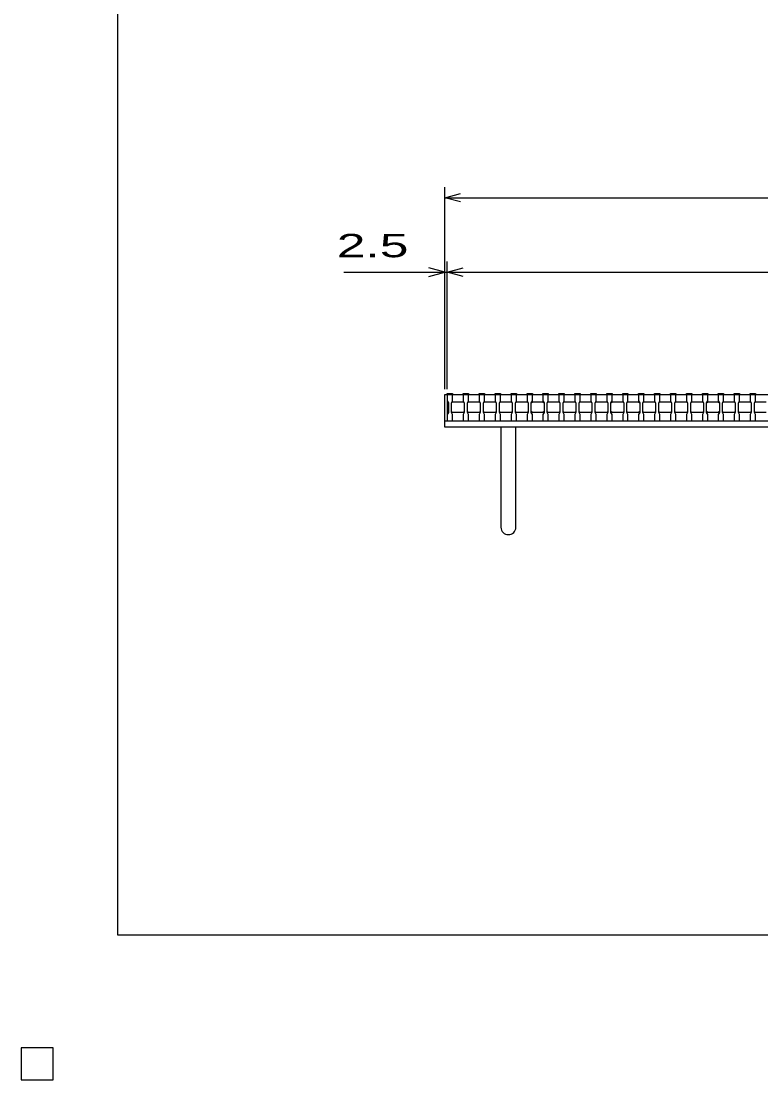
# Model space of a CAD drawing. Units: millimetres, scale not verified. Extents: x -1820 to 1731, y -1282 to 1054.
# Drawn here: x -1820 to -1124, y -1282 to -286 of the extents above; entities that cross this region are included whole.
import ezdxf
from ezdxf.enums import TextEntityAlignment as Align

# ---------------------------------------------------------------- set-up
doc = ezdxf.new("R2010")
doc.units = ezdxf.units.MM
doc.header["$LTSCALE"] = 10
for name, color, linetype, lineweight in [('0_2', 150, 'Continuous', 25), ('16', 3, 'Continuous', 25), ('19', 6, 'Continuous', 25), ('22', 4, 'Continuous', 25), ('24', 2, 'Continuous', 25)]:
    doc.layers.add(name, color=color, linetype=linetype, lineweight=lineweight)
doc.styles.add('ベクトル', font='')
doc.styles.get('ベクトル').set_extended_font_data('ベクトル')

msp = doc.modelspace()

# ---------------------------------------------------------------- linework, layer by layer
at = {"layer": '0_2'}
for p, q in [((-1729, -1146.5), (-1729, 1053.5)), ((1731, -1146.5), (-1729, -1146.5)), ((-1790, -1252.5), (-1820, -1252.5)), ((-1820, -1252.5), (-1820, -1282.5)), ((-1790, -1252.5), (-1820, -1252.5)), ((-1820, -1252.5), (-1820, -1282.5)), ((-1790, -1252.5), (-1820, -1252.5)), ((-1820, -1252.5), (-1820, -1282.5)), ((-1790, -1252.5), (-1820, -1252.5)), ((-1820, -1252.5), (-1820, -1282.5)), ((-1790, -1252.5), (-1820, -1252.5)), ((-1820, -1252.5), (-1820, -1282.5)), ((-1790, -1282.5), (-1790, -1252.5)), ((-1790, -1282.5), (-1790, -1252.5)), ((-1790, -1282.5), (-1790, -1252.5)), ((-1790, -1282.5), (-1790, -1252.5)), ((-1790, -1282.5), (-1790, -1252.5)), ((-1820, -1282.5), (-1790, -1282.5)), ((-1820, -1282.5), (-1790, -1282.5)), ((-1820, -1282.5), (-1790, -1282.5)), ((-1820, -1282.5), (-1790, -1282.5)), ((-1820, -1282.5), (-1790, -1282.5))]:
    msp.add_line(p, q, dxfattribs=at)
at = {"layer": '16'}
for p, q in [((-1419, -637.5), (-1419, -636.8)), ((-1419, -636.8), (-1414, -636.8)), ((-1414, -637.5), (-1419, -637.5)), ((-1419, -637.5), (-424, -637.5)), ((-1419, -637.5), (-1419, -643.5)), ((-1419, -637.5), (-1419, -662.5)), ((-1414, -636.8), (-1414, -637.5)), ((-1414, -643.5), (-1414, -637.5)), ((-1404, -637.5), (-1404, -636.8)), ((-1404, -636.8), (-1399, -636.8)), ((-1399, -637.5), (-1404, -637.5)), ((-1404, -637.5), (-1404, -643.5)), ((-1399, -636.8), (-1399, -637.5)), ((-1399, -643.5), (-1399, -637.5)), ((-1389, -637.5), (-1389, -636.8)), ((-1389, -636.8), (-1384, -636.8)), ((-1384, -637.5), (-1389, -637.5)), ((-1389, -637.5), (-1389, -643.5)), ((-1384, -636.8), (-1384, -637.5)), ((-1384, -643.5), (-1384, -637.5)), ((-1374, -637.5), (-1374, -636.8)), ((-1374, -636.8), (-1369, -636.8)), ((-1369, -637.5), (-1374, -637.5)), ((-1374, -637.5), (-1374, -643.5)), ((-1369, -636.8), (-1369, -637.5)), ((-1369, -643.5), (-1369, -637.5)), ((-1359, -637.5), (-1359, -636.8)), ((-1359, -636.8), (-1354, -636.8)), ((-1354, -637.5), (-1359, -637.5)), ((-1359, -637.5), (-1359, -643.5)), ((-1354, -636.8), (-1354, -637.5)), ((-1354, -643.5), (-1354, -637.5)), ((-1344, -637.5), (-1344, -636.8)), ((-1344, -636.8), (-1339, -636.8)), ((-1339, -637.5), (-1344, -637.5)), ((-1344, -637.5), (-1344, -643.5)), ((-1339, -636.8), (-1339, -637.5)), ((-1339, -643.5), (-1339, -637.5)), ((-1329, -637.5), (-1329, -636.8)), ((-1329, -636.8), (-1324, -636.8)), ((-1324, -637.5), (-1329, -637.5)), ((-1329, -637.5), (-1329, -643.5)), ((-1324, -636.8), (-1324, -637.5)), ((-1324, -643.5), (-1324, -637.5)), ((-1314, -637.5), (-1314, -636.8)), ((-1314, -636.8), (-1309, -636.8)), ((-1309, -637.5), (-1314, -637.5)), ((-1314, -637.5), (-1314, -643.5)), ((-1309, -636.8), (-1309, -637.5)), ((-1309, -643.5), (-1309, -637.5)), ((-1299, -637.5), (-1299, -636.8)), ((-1299, -636.8), (-1294, -636.8)), ((-1294, -637.5), (-1299, -637.5)), ((-1299, -637.5), (-1299, -643.5)), ((-1294, -636.8), (-1294, -637.5)), ((-1294, -643.5), (-1294, -637.5)), ((-1284, -637.5), (-1284, -636.8)), ((-1284, -636.8), (-1279, -636.8)), ((-1279, -637.5), (-1284, -637.5)), ((-1284, -637.5), (-1284, -643.5)), ((-1279, -636.8), (-1279, -637.5)), ((-1279, -643.5), (-1279, -637.5)), ((-1269, -637.5), (-1269, -636.8)), ((-1269, -636.8), (-1264, -636.8)), ((-1264, -637.5), (-1269, -637.5)), ((-1269, -637.5), (-1269, -643.5)), ((-1264, -636.8), (-1264, -637.5)), ((-1264, -643.5), (-1264, -637.5)), ((-1254, -637.5), (-1254, -636.8)), ((-1254, -636.8), (-1249, -636.8)), ((-1249, -637.5), (-1254, -637.5)), ((-1254, -637.5), (-1254, -643.5)), ((-1249, -636.8), (-1249, -637.5)), ((-1249, -643.5), (-1249, -637.5)), ((-1239, -637.5), (-1239, -636.8)), ((-1239, -636.8), (-1234, -636.8)), ((-1234, -637.5), (-1239, -637.5)), ((-1239, -637.5), (-1239, -643.5)), ((-1234, -636.8), (-1234, -637.5)), ((-1234, -643.5), (-1234, -637.5)), ((-1224, -637.5), (-1224, -636.8)), ((-1224, -636.8), (-1219, -636.8)), ((-1219, -637.5), (-1224, -637.5)), ((-1224, -637.5), (-1224, -643.5)), ((-1219, -636.8), (-1219, -637.5)), ((-1219, -643.5), (-1219, -637.5)), ((-1209, -637.5), (-1209, -636.8)), ((-1209, -636.8), (-1204, -636.8)), ((-1204, -637.5), (-1209, -637.5)), ((-1209, -637.5), (-1209, -643.5)), ((-1204, -636.8), (-1204, -637.5)), ((-1204, -643.5), (-1204, -637.5)), ((-1194, -637.5), (-1194, -636.8)), ((-1194, -636.8), (-1189, -636.8)), ((-1189, -637.5), (-1194, -637.5)), ((-1194, -637.5), (-1194, -643.5)), ((-1189, -636.8), (-1189, -637.5)), ((-1189, -643.5), (-1189, -637.5)), ((-1179, -637.5), (-1179, -636.8)), ((-1179, -636.8), (-1174, -636.8)), ((-1174, -637.5), (-1179, -637.5)), ((-1179, -637.5), (-1179, -643.5)), ((-1174, -636.8), (-1174, -637.5)), ((-1174, -643.5), (-1174, -637.5)), ((-1164, -637.5), (-1164, -636.8)), ((-1164, -636.8), (-1159, -636.8)), ((-1159, -637.5), (-1164, -637.5)), ((-1164, -637.5), (-1164, -643.5)), ((-1159, -636.8), (-1159, -637.5)), ((-1159, -643.5), (-1159, -637.5)), ((-1149, -637.5), (-1149, -636.8)), ((-1149, -636.8), (-1144, -636.8)), ((-1144, -637.5), (-1149, -637.5)), ((-1149, -637.5), (-1149, -643.5)), ((-1144, -636.8), (-1144, -637.5)), ((-1144, -643.5), (-1144, -637.5)), ((-1134, -637.5), (-1134, -636.8)), ((-1134, -636.8), (-1129, -636.8)), ((-1129, -637.5), (-1134, -637.5)), ((-1134, -637.5), (-1134, -643.5)), ((-1129, -636.8), (-1129, -637.5)), ((-1129, -643.5), (-1129, -637.5)), ((-1419, -643.5), (-1418, -645.5)), ((-1418, -645.5), (-1418, -654.5)), ((-1415, -645.5), (-1414, -643.5)), ((-1415, -645.5), (-1414, -644.5)), ((-1415, -654.5), (-1415, -645.5)), ((-1414, -644.5), (-1404, -644.5)), ((-1404, -643.5), (-1403, -645.5)), ((-1404, -644.5), (-1403, -645.5)), ((-1403, -645.5), (-1403, -654.5)), ((-1400, -645.5), (-1399, -643.5)), ((-1400, -645.5), (-1399, -644.5)), ((-1400, -654.5), (-1400, -645.5)), ((-1399, -644.5), (-1389, -644.5)), ((-1389, -643.5), (-1388, -645.5)), ((-1389, -644.5), (-1388, -645.5)), ((-1388, -645.5), (-1388, -654.5)), ((-1385, -645.5), (-1384, -643.5)), ((-1385, -645.5), (-1384, -644.5)), ((-1385, -654.5), (-1385, -645.5)), ((-1384, -644.5), (-1374, -644.5)), ((-1374, -643.5), (-1373, -645.5)), ((-1374, -644.5), (-1373, -645.5)), ((-1373, -645.5), (-1373, -654.5)), ((-1370, -645.5), (-1369, -643.5)), ((-1370, -645.5), (-1369, -644.5)), ((-1370, -654.5), (-1370, -645.5)), ((-1369, -644.5), (-1359, -644.5)), ((-1359, -643.5), (-1358, -645.5)), ((-1359, -644.5), (-1358, -645.5)), ((-1358, -645.5), (-1358, -654.5)), ((-1355, -645.5), (-1354, -643.5)), ((-1355, -645.5), (-1354, -644.5)), ((-1355, -654.5), (-1355, -645.5)), ((-1354, -644.5), (-1344, -644.5)), ((-1344, -643.5), (-1343, -645.5)), ((-1344, -644.5), (-1343, -645.5)), ((-1343, -645.5), (-1343, -654.5)), ((-1340, -645.5), (-1339, -643.5)), ((-1340, -645.5), (-1339, -644.5)), ((-1340, -654.5), (-1340, -645.5)), ((-1339, -644.5), (-1329, -644.5)), ((-1329, -643.5), (-1328, -645.5)), ((-1329, -644.5), (-1328, -645.5)), ((-1328, -645.5), (-1328, -654.5)), ((-1325, -645.5), (-1324, -643.5)), ((-1325, -645.5), (-1324, -644.5)), ((-1325, -654.5), (-1325, -645.5)), ((-1324, -644.5), (-1314, -644.5)), ((-1314, -643.5), (-1313, -645.5)), ((-1314, -644.5), (-1313, -645.5)), ((-1313, -645.5), (-1313, -654.5)), ((-1310, -645.5), (-1309, -643.5)), ((-1310, -645.5), (-1309, -644.5)), ((-1310, -654.5), (-1310, -645.5)), ((-1309, -644.5), (-1299, -644.5)), ((-1299, -643.5), (-1298, -645.5)), ((-1299, -644.5), (-1298, -645.5)), ((-1298, -645.5), (-1298, -654.5)), ((-1295, -645.5), (-1294, -643.5)), ((-1295, -645.5), (-1294, -644.5)), ((-1295, -654.5), (-1295, -645.5)), ((-1294, -644.5), (-1284, -644.5)), ((-1284, -643.5), (-1283, -645.5)), ((-1284, -644.5), (-1283, -645.5)), ((-1283, -645.5), (-1283, -654.5)), ((-1280, -645.5), (-1279, -643.5)), ((-1280, -645.5), (-1279, -644.5)), ((-1280, -654.5), (-1280, -645.5)), ((-1279, -644.5), (-1269, -644.5)), ((-1269, -643.5), (-1268, -645.5)), ((-1269, -644.5), (-1268, -645.5)), ((-1268, -645.5), (-1268, -654.5)), ((-1265, -645.5), (-1264, -643.5)), ((-1265, -645.5), (-1264, -644.5)), ((-1265, -654.5), (-1265, -645.5)), ((-1264, -644.5), (-1254, -644.5)), ((-1254, -643.5), (-1253, -645.5)), ((-1254, -644.5), (-1253, -645.5)), ((-1253, -645.5), (-1253, -654.5)), ((-1250, -645.5), (-1249, -643.5)), ((-1250, -645.5), (-1249, -644.5)), ((-1250, -654.5), (-1250, -645.5)), ((-1249, -644.5), (-1239, -644.5)), ((-1239, -643.5), (-1238, -645.5)), ((-1239, -644.5), (-1238, -645.5)), ((-1238, -645.5), (-1238, -654.5)), ((-1235, -645.5), (-1234, -643.5)), ((-1235, -645.5), (-1234, -644.5)), ((-1235, -654.5), (-1235, -645.5)), ((-1234, -644.5), (-1224, -644.5)), ((-1224, -643.5), (-1223, -645.5)), ((-1224, -644.5), (-1223, -645.5)), ((-1223, -645.5), (-1223, -654.5)), ((-1220, -645.5), (-1219, -643.5)), ((-1220, -645.5), (-1219, -644.5)), ((-1220, -654.5), (-1220, -645.5)), ((-1219, -644.5), (-1209, -644.5)), ((-1209, -643.5), (-1208, -645.5)), ((-1209, -644.5), (-1208, -645.5)), ((-1208, -645.5), (-1208, -654.5)), ((-1205, -645.5), (-1204, -643.5)), ((-1205, -645.5), (-1204, -644.5)), ((-1205, -654.5), (-1205, -645.5)), ((-1204, -644.5), (-1194, -644.5)), ((-1194, -643.5), (-1193, -645.5)), ((-1194, -644.5), (-1193, -645.5)), ((-1193, -645.5), (-1193, -654.5)), ((-1190, -645.5), (-1189, -643.5)), ((-1190, -645.5), (-1189, -644.5)), ((-1190, -654.5), (-1190, -645.5)), ((-1189, -644.5), (-1179, -644.5)), ((-1179, -643.5), (-1178, -645.5)), ((-1179, -644.5), (-1178, -645.5)), ((-1178, -645.5), (-1178, -654.5)), ((-1175, -645.5), (-1174, -643.5)), ((-1175, -645.5), (-1174, -644.5)), ((-1175, -654.5), (-1175, -645.5)), ((-1174, -644.5), (-1164, -644.5)), ((-1164, -643.5), (-1163, -645.5)), ((-1164, -644.5), (-1163, -645.5)), ((-1163, -645.5), (-1163, -654.5)), ((-1160, -645.5), (-1159, -643.5)), ((-1160, -645.5), (-1159, -644.5)), ((-1160, -654.5), (-1160, -645.5)), ((-1159, -644.5), (-1149, -644.5)), ((-1149, -643.5), (-1148, -645.5)), ((-1149, -644.5), (-1148, -645.5)), ((-1148, -645.5), (-1148, -654.5)), ((-1145, -645.5), (-1144, -643.5)), ((-1145, -645.5), (-1144, -644.5)), ((-1145, -654.5), (-1145, -645.5)), ((-1144, -644.5), (-1134, -644.5)), ((-1134, -643.5), (-1133, -645.5)), ((-1134, -644.5), (-1133, -645.5)), ((-1133, -645.5), (-1133, -654.5)), ((-1130, -645.5), (-1129, -643.5)), ((-1130, -645.5), (-1129, -644.5)), ((-1130, -654.5), (-1130, -645.5)), ((-1129, -644.5), (-1119, -644.5)), ((-1418, -654.5), (-1419, -656.5)), ((-1419, -656.5), (-1419, -662.5)), ((-1414, -654.5), (-1415, -653.5)), ((-1414, -656.5), (-1415, -654.5)), ((-1404, -654.5), (-1414, -654.5)), ((-1414, -662.5), (-1414, -656.5)), ((-1403, -653.5), (-1404, -654.5)), ((-1403, -654.5), (-1404, -656.5)), ((-1404, -656.5), (-1404, -662.5)), ((-1399, -654.5), (-1400, -653.5)), ((-1399, -656.5), (-1400, -654.5)), ((-1389, -654.5), (-1399, -654.5)), ((-1399, -662.5), (-1399, -656.5)), ((-1388, -653.5), (-1389, -654.5)), ((-1388, -654.5), (-1389, -656.5)), ((-1389, -656.5), (-1389, -662.5)), ((-1384, -654.5), (-1385, -653.5)), ((-1384, -656.5), (-1385, -654.5)), ((-1374, -654.5), (-1384, -654.5)), ((-1384, -662.5), (-1384, -656.5)), ((-1373, -653.5), (-1374, -654.5)), ((-1373, -654.5), (-1374, -656.5)), ((-1374, -656.5), (-1374, -662.5)), ((-1369, -654.5), (-1370, -653.5)), ((-1369, -656.5), (-1370, -654.5)), ((-1359, -654.5), (-1369, -654.5)), ((-1369, -662.5), (-1369, -656.5)), ((-1358, -653.5), (-1359, -654.5)), ((-1358, -654.5), (-1359, -656.5)), ((-1359, -656.5), (-1359, -662.5)), ((-1354, -654.5), (-1355, -653.5)), ((-1354, -656.5), (-1355, -654.5)), ((-1344, -654.5), (-1354, -654.5)), ((-1354, -662.5), (-1354, -656.5)), ((-1343, -653.5), (-1344, -654.5)), ((-1343, -654.5), (-1344, -656.5)), ((-1344, -656.5), (-1344, -662.5)), ((-1339, -654.5), (-1340, -653.5)), ((-1339, -656.5), (-1340, -654.5)), ((-1329, -654.5), (-1339, -654.5)), ((-1339, -662.5), (-1339, -656.5)), ((-1328, -653.5), (-1329, -654.5)), ((-1328, -654.5), (-1329, -656.5)), ((-1329, -656.5), (-1329, -662.5)), ((-1324, -654.5), (-1325, -653.5)), ((-1324, -656.5), (-1325, -654.5)), ((-1314, -654.5), (-1324, -654.5)), ((-1324, -662.5), (-1324, -656.5)), ((-1313, -653.5), (-1314, -654.5)), ((-1313, -654.5), (-1314, -656.5)), ((-1314, -656.5), (-1314, -662.5)), ((-1309, -654.5), (-1310, -653.5)), ((-1309, -656.5), (-1310, -654.5)), ((-1299, -654.5), (-1309, -654.5)), ((-1309, -662.5), (-1309, -656.5)), ((-1298, -653.5), (-1299, -654.5)), ((-1298, -654.5), (-1299, -656.5)), ((-1299, -656.5), (-1299, -662.5)), ((-1294, -654.5), (-1295, -653.5)), ((-1294, -656.5), (-1295, -654.5)), ((-1284, -654.5), (-1294, -654.5)), ((-1294, -662.5), (-1294, -656.5)), ((-1283, -653.5), (-1284, -654.5)), ((-1283, -654.5), (-1284, -656.5)), ((-1284, -656.5), (-1284, -662.5)), ((-1279, -654.5), (-1280, -653.5)), ((-1279, -656.5), (-1280, -654.5)), ((-1269, -654.5), (-1279, -654.5)), ((-1279, -662.5), (-1279, -656.5)), ((-1268, -653.5), (-1269, -654.5)), ((-1268, -654.5), (-1269, -656.5)), ((-1269, -656.5), (-1269, -662.5)), ((-1264, -654.5), (-1265, -653.5)), ((-1264, -656.5), (-1265, -654.5)), ((-1254, -654.5), (-1264, -654.5)), ((-1264, -662.5), (-1264, -656.5)), ((-1253, -653.5), (-1254, -654.5)), ((-1253, -654.5), (-1254, -656.5)), ((-1254, -656.5), (-1254, -662.5)), ((-1249, -654.5), (-1250, -653.5)), ((-1249, -656.5), (-1250, -654.5)), ((-1239, -654.5), (-1249, -654.5)), ((-1249, -662.5), (-1249, -656.5)), ((-1238, -653.5), (-1239, -654.5)), ((-1238, -654.5), (-1239, -656.5)), ((-1239, -656.5), (-1239, -662.5)), ((-1234, -654.5), (-1235, -653.5)), ((-1234, -656.5), (-1235, -654.5)), ((-1224, -654.5), (-1234, -654.5)), ((-1234, -662.5), (-1234, -656.5)), ((-1223, -653.5), (-1224, -654.5)), ((-1223, -654.5), (-1224, -656.5)), ((-1224, -656.5), (-1224, -662.5)), ((-1219, -654.5), (-1220, -653.5)), ((-1219, -656.5), (-1220, -654.5)), ((-1209, -654.5), (-1219, -654.5)), ((-1219, -662.5), (-1219, -656.5)), ((-1208, -653.5), (-1209, -654.5)), ((-1208, -654.5), (-1209, -656.5)), ((-1209, -656.5), (-1209, -662.5)), ((-1204, -654.5), (-1205, -653.5)), ((-1204, -656.5), (-1205, -654.5)), ((-1194, -654.5), (-1204, -654.5)), ((-1204, -662.5), (-1204, -656.5)), ((-1193, -653.5), (-1194, -654.5)), ((-1193, -654.5), (-1194, -656.5)), ((-1194, -656.5), (-1194, -662.5)), ((-1189, -654.5), (-1190, -653.5)), ((-1189, -656.5), (-1190, -654.5)), ((-1179, -654.5), (-1189, -654.5)), ((-1189, -662.5), (-1189, -656.5)), ((-1178, -653.5), (-1179, -654.5)), ((-1178, -654.5), (-1179, -656.5)), ((-1179, -656.5), (-1179, -662.5)), ((-1174, -654.5), (-1175, -653.5)), ((-1174, -656.5), (-1175, -654.5)), ((-1164, -654.5), (-1174, -654.5)), ((-1174, -662.5), (-1174, -656.5)), ((-1163, -653.5), (-1164, -654.5)), ((-1163, -654.5), (-1164, -656.5)), ((-1164, -656.5), (-1164, -662.5)), ((-1159, -654.5), (-1160, -653.5)), ((-1159, -656.5), (-1160, -654.5)), ((-1149, -654.5), (-1159, -654.5)), ((-1159, -662.5), (-1159, -656.5)), ((-1148, -653.5), (-1149, -654.5)), ((-1148, -654.5), (-1149, -656.5)), ((-1149, -656.5), (-1149, -662.5)), ((-1144, -654.5), (-1145, -653.5)), ((-1144, -656.5), (-1145, -654.5)), ((-1134, -654.5), (-1144, -654.5)), ((-1144, -662.5), (-1144, -656.5)), ((-1133, -653.5), (-1134, -654.5)), ((-1133, -654.5), (-1134, -656.5)), ((-1134, -656.5), (-1134, -662.5)), ((-1129, -654.5), (-1130, -653.5)), ((-1129, -656.5), (-1130, -654.5)), ((-1119, -654.5), (-1129, -654.5)), ((-1129, -662.5), (-1129, -656.5)), ((-1419, -662.5), (-1414, -662.5)), ((-1419, -662.5), (-424, -662.5)), ((-1404, -662.5), (-1399, -662.5)), ((-1389, -662.5), (-1384, -662.5)), ((-1374, -662.5), (-1369, -662.5)), ((-1359, -662.5), (-1354, -662.5)), ((-1344, -662.5), (-1339, -662.5)), ((-1329, -662.5), (-1324, -662.5)), ((-1314, -662.5), (-1309, -662.5)), ((-1299, -662.5), (-1294, -662.5)), ((-1284, -662.5), (-1279, -662.5)), ((-1269, -662.5), (-1264, -662.5)), ((-1254, -662.5), (-1249, -662.5)), ((-1239, -662.5), (-1234, -662.5)), ((-1224, -662.5), (-1219, -662.5)), ((-1209, -662.5), (-1204, -662.5)), ((-1194, -662.5), (-1189, -662.5)), ((-1179, -662.5), (-1174, -662.5)), ((-1164, -662.5), (-1159, -662.5)), ((-1149, -662.5), (-1144, -662.5)), ((-1134, -662.5), (-1129, -662.5)), ((-1790, -1252.5), (-1820, -1252.5)), ((-1820, -1252.5), (-1820, -1282.5)), ((-1790, -1252.5), (-1820, -1252.5)), ((-1820, -1252.5), (-1820, -1282.5)), ((-1790, -1252.5), (-1820, -1252.5)), ((-1820, -1252.5), (-1820, -1282.5)), ((-1790, -1252.5), (-1820, -1252.5)), ((-1820, -1252.5), (-1820, -1282.5)), ((-1790, -1252.5), (-1820, -1252.5)), ((-1820, -1252.5), (-1820, -1282.5)), ((-1790, -1282.5), (-1790, -1252.5)), ((-1790, -1282.5), (-1790, -1252.5)), ((-1790, -1282.5), (-1790, -1252.5)), ((-1790, -1282.5), (-1790, -1252.5)), ((-1790, -1282.5), (-1790, -1252.5)), ((-1820, -1282.5), (-1790, -1282.5)), ((-1820, -1282.5), (-1790, -1282.5)), ((-1820, -1282.5), (-1790, -1282.5)), ((-1820, -1282.5), (-1790, -1282.5)), ((-1820, -1282.5), (-1790, -1282.5))]:
    msp.add_line(p, q, dxfattribs=at)
at = {"layer": '19'}
for p, q in [((-1421.5, -637.5), (-1419, -637.5)), ((-1421.5, -662.5), (-1421.5, -637.5)), ((-1421.5, -662.5), (-421.5, -662.5)), ((-1421.5, -668.5), (-1421.5, -662.5)), ((-421.5, -668.5), (-1421.5, -668.5)), ((-1368.5, -668.5), (-1368.5, -762.5)), ((-1354.5, -762.5), (-1354.5, -668.5))]:
    msp.add_line(p, q, dxfattribs=at)
msp.add_arc((-1361.5, -762.5), 7, 180, 0, dxfattribs=at)
at = {"layer": '22'}
for p, q in [((-1421.5, -632.5), (-1421.5, -442.5)), ((-1421.5, -452.5), (-1406.5, -448.5)), ((-1406.5, -456.5), (-1421.5, -452.5)), ((-1421.5, -452.5), (-421.5, -452.5)), ((-1421.5, -632.5), (-1421.5, -512.5)), ((-1419, -632.5), (-1419, -512.5)), ((-1516.5, -522.5), (-1421.5, -522.5)), ((-1421.5, -522.5), (-1436.5, -518.5)), ((-1436.5, -526.5), (-1421.5, -522.5)), ((-1421.5, -522.5), (-1419, -522.5)), ((-1419, -522.5), (-1404, -518.5)), ((-1404, -526.5), (-1419, -522.5)), ((-1419, -522.5), (-424, -522.5))]:
    msp.add_line(p, q, dxfattribs=at)
at = {"layer": '22', "color": 2}
for p, q in [((-1790, -1252.5), (-1820, -1252.5)), ((-1820, -1252.5), (-1820, -1282.5)), ((-1790, -1252.5), (-1820, -1252.5)), ((-1820, -1252.5), (-1820, -1282.5)), ((-1790, -1252.5), (-1820, -1252.5)), ((-1820, -1252.5), (-1820, -1282.5)), ((-1790, -1282.5), (-1790, -1252.5)), ((-1790, -1282.5), (-1790, -1252.5)), ((-1790, -1282.5), (-1790, -1252.5)), ((-1820, -1282.5), (-1790, -1282.5)), ((-1820, -1282.5), (-1790, -1282.5)), ((-1820, -1282.5), (-1790, -1282.5))]:
    msp.add_line(p, q, dxfattribs=at)
at = {"layer": '24', "color": 4}
for p, q in [((-1790, -1252.5), (-1820, -1252.5)), ((-1820, -1252.5), (-1820, -1282.5)), ((-1790, -1252.5), (-1820, -1252.5)), ((-1820, -1252.5), (-1820, -1282.5)), ((-1790, -1252.5), (-1820, -1252.5)), ((-1820, -1252.5), (-1820, -1282.5)), ((-1790, -1282.5), (-1790, -1252.5)), ((-1790, -1282.5), (-1790, -1252.5)), ((-1790, -1282.5), (-1790, -1252.5)), ((-1820, -1282.5), (-1790, -1282.5)), ((-1820, -1282.5), (-1790, -1282.5)), ((-1820, -1282.5), (-1790, -1282.5))]:
    msp.add_line(p, q, dxfattribs=at)

# ---------------------------------------------------------------- texts
at = {"layer": '22', "color": 2, "style": 'ベクトル', "width": 1.65}
msp.add_text(' 2.5 ', height=21.99, dxfattribs=at).set_placement((-1536.5, -497.5), align=Align.MIDDLE_LEFT)

doc.saveas('drawing.dxf')
